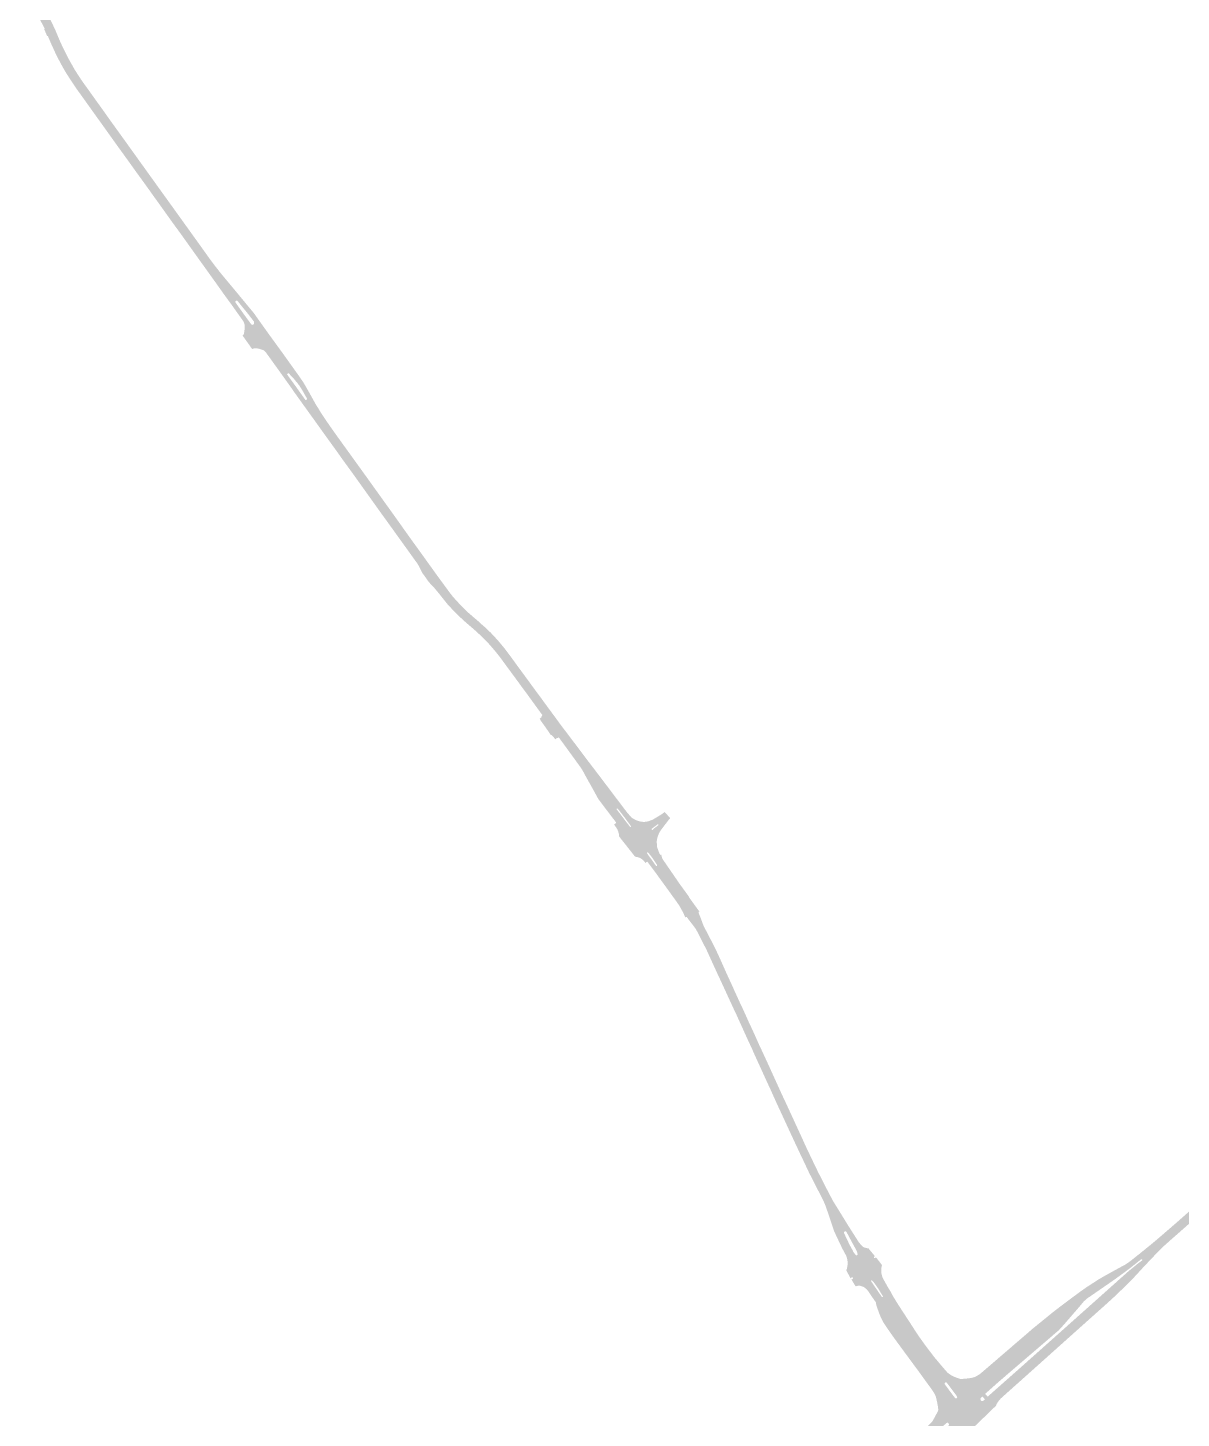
# Model space of a CAD drawing. Header units: inches. Extents: x 96913 to 101138, y 436495 to 440829.
# Drawn here: x 99016 to 99913, y 438643 to 439725 of the extents above; entities that cross this region are included whole.
import ezdxf

# ---------------------------------------------------------------- set-up
doc = ezdxf.new("R2010")
doc.units = ezdxf.units.IN
doc.header["$MEASUREMENT"] = 0

msp = doc.modelspace()

# ---------------------------------------------------------------- hatches: boundary and pattern name
for points in [[(99087.6, 439642.4), (99117.9, 439600.2), (99112.2, 439596.1), (99110.9, 439598), (99106.2, 439604.5), (99106.1, 439604.7), (99106, 439604.8), (99106, 439604.8), (99106, 439604.8), (99105.5, 439605.4), (99105.2, 439605.9), (99100.9, 439611.8), (99093.6, 439622), (99086.3, 439632.1), (99079, 439642.3), (99071.7, 439652.5), (99064.4, 439662.7), (99057.1, 439672.9), (99054, 439677.2), (99051.9, 439680.3), (99050.5, 439682.4), (99049.3, 439684.2), (99046.5, 439688.5), (99044.3, 439692.1), (99042.7, 439694.9), (99040.3, 439699.4), (99038.9, 439702), (99037.9, 439704), (99037.3, 439705.3), (99034.8, 439710.8), (99033.9, 439712.7), (99031.4, 439718.6), (99031.1, 439718.8), (99030.8, 439718.7), (99028.5, 439724), (99028.7, 439724.2), (99028.8, 439724.5), (99024.1, 439733.8), (99022.9, 439736.2), (99020.6, 439740.7), (99019.8, 439742), (99019.7, 439742.2), (99019.6, 439742.4), (99016.6, 439746.4), (99016.3, 439746.2), (99015.7, 439747), (99023.2, 439752.3), (99023.8, 439751.5), (99024.4, 439752), (99024.7, 439751.5), (99024.2, 439751), (99023.4, 439750.5), (99027.4, 439743), (99029.8, 439738.3), (99034.3, 439729.4), (99034.9, 439728.3), (99036.2, 439725.3), (99037.1, 439723.5), (99037.9, 439721.6), (99039.5, 439717.7), (99040.4, 439715.6), (99042.2, 439711.6), (99044.1, 439707.6), (99046.1, 439703.6), (99048.2, 439699.7), (99052.5, 439692.1), (99054.9, 439688.4), (99057.3, 439684.7), (99059, 439682.3), (99073.7, 439661.8), (99080.6, 439652.1), (99085.5, 439645.3), (99087.6, 439642.4)], [(99241.7, 439429.1), (99243.8, 439425.6), (99246, 439422.3), (99248.2, 439419), (99252.6, 439412.7), (99256.8, 439406.8), (99277.2, 439378.5), (99300.3, 439346.3), (99314.4, 439326.5), (99324.1, 439313.1), (99328.8, 439306.5), (99322.3, 439301.7), (99321.8, 439302.7), (99320, 439306.3), (99319.8, 439306.7), (99319.6, 439307), (99319.3, 439307.4), (99319.1, 439307.8), (99318.9, 439308.2), (99318.7, 439308.5), (99318.4, 439308.9), (99317.9, 439309.5), (99311.2, 439318.9), (99304.5, 439328.2), (99296.6, 439339.2), (99289.8, 439348.6), (99283.1, 439358), (99275.8, 439368.2), (99269.1, 439377.6), (99261.1, 439388.6), (99254.4, 439398), (99245.3, 439410.6), (99238, 439420.8), (99230.1, 439431.8), (99222.2, 439442.8), (99222, 439443.1), (99221.5, 439443.9), (99224.3, 439446), (99225, 439445), (99231.5, 439435.9), (99231.7, 439435.7), (99232, 439435.6), (99232.3, 439435.6), (99232.6, 439435.8), (99232.8, 439436), (99232.9, 439436.3), (99232.9, 439436.7), (99229.8, 439442.2), (99228.1, 439445), (99227.7, 439445.6), (99227.3, 439446.3), (99226.9, 439446.9), (99226.4, 439447.5), (99229.7, 439449.9), (99230.7, 439448.2), (99231.2, 439447.4), (99235.2, 439440.4), (99239.9, 439431.9), (99241.7, 439429.1)], [(99388.5, 439239.8), (99390.3, 439237.4), (99391.8, 439235.4), (99396.5, 439228.9), (99401.2, 439222.5), (99404.2, 439218.4), (99404.3, 439218.3), (99405.7, 439216.4), (99405.7, 439216.4), (99408.5, 439212.5), (99402.9, 439208.5), (99400.6, 439211.5), (99397.6, 439215.7), (99389.8, 439226.3), (99384.8, 439233.1), (99382.2, 439236.6), (99381, 439238.1), (99379.8, 439239.6), (99376.4, 439243.6), (99374, 439246.3), (99371.8, 439248.5), (99369.7, 439250.8), (99367.8, 439252.5), (99365.6, 439254.6), (99365.3, 439254.9), (99361.9, 439257.9), (99357.7, 439261.5), (99356.2, 439262.8), (99350.4, 439268.1), (99347.5, 439271.1), (99345.2, 439273.5), (99343.8, 439275), (99342.4, 439276.5), (99341.1, 439278.1), (99339.8, 439279.7), (99336.1, 439284.4), (99334.2, 439286.7), (99333.7, 439287.3), (99331.8, 439289.6), (99327.7, 439293.9), (99327.7, 439293.9), (99327.5, 439294.2), (99323.2, 439300.3), (99322.9, 439300.6), (99322.3, 439301.7), (99328.8, 439306.5), (99329.9, 439305.1), (99330.2, 439304.6), (99334.2, 439299), (99341.9, 439288.5), (99343.2, 439286.7), (99344.9, 439284.5), (99345.9, 439283.2), (99347.9, 439280.9), (99348.6, 439280.1), (99350, 439278.6), (99353.1, 439275.3), (99353.4, 439275), (99354.9, 439273.5), (99356.9, 439271.5), (99358.2, 439270.3), (99362.7, 439266.4), (99366.6, 439263.1), (99367.9, 439261.8), (99370.7, 439259.4), (99375.8, 439254.6), (99378.5, 439251.7), (99381.2, 439248.8), (99382.2, 439247.6), (99384.1, 439245.3), (99386.3, 439242.7), (99386.7, 439242.2), (99388.5, 439239.8)], [(99899.8, 438777.7), (99897.1, 438775.2), (99895.4, 438773.5), (99894.1, 438772.2), (99890.9, 438768.7), (99886.3, 438763.9), (99885.6, 438763.2), (99882.4, 438766.1), (99882.6, 438766.3), (99882.6, 438766.6), (99882.6, 438766.8), (99882.5, 438767), (99882.3, 438767.1), (99882.1, 438767.1), (99881.8, 438767.1), (99873.4, 438760.4), (99871.8, 438759.2), (99866, 438754.9), (99861.3, 438751.5), (99858, 438749.2), (99842.1, 438738.2), (99837.8, 438744.3), (99839.2, 438745.3), (99848.8, 438751.5), (99850.5, 438752.5), (99853.1, 438754), (99857.4, 438756.4), (99864.3, 438760.2), (99869, 438762.7), (99870.2, 438763.5), (99871.5, 438764.3), (99873.4, 438765.7), (99880.7, 438771.5), (99888.7, 438778), (99893.4, 438781.9), (99896.9, 438784.9), (99904.9, 438791.8), (99910.3, 438796.5), (99946, 438828), (99950.7, 438822.7), (99910.2, 438786.9), (99904.6, 438782), (99899.8, 438777.7)], [(99830.1, 438710.3), (99799.3, 438682.7), (99779.5, 438665), (99777.6, 438663.3), (99775.6, 438661.5), (99772.7, 438658.9), (99771.6, 438657.7), (99771, 438656.9), (99765.5, 438663), (99788, 438682.9), (99825.9, 438716.7), (99863.2, 438750), (99871.5, 438757.4), (99873, 438758.7), (99875.4, 438760.6), (99878.9, 438763.5), (99882.4, 438766.1), (99885.6, 438763.2), (99881, 438758.2), (99876.2, 438753), (99871.4, 438748), (99860.4, 438737.5), (99855.4, 438732.9), (99850.8, 438728.8), (99830.1, 438710.3)], [(99812.6, 438707.5), (99794.4, 438691.9), (99771.7, 438672.4), (99770.2, 438671.1), (99763.6, 438665.2), (99753.4, 438676), (99754.6, 438676.7), (99754.9, 438676.9), (99755.4, 438677.2), (99756, 438677.6), (99756.4, 438677.9), (99757.3, 438678.6), (99759.3, 438680.3), (99778.7, 438697), (99793.6, 438709.8), (99797.5, 438713.2), (99801.7, 438716.6), (99813, 438725.8), (99816.1, 438728.2), (99819.5, 438730.8), (99825, 438734.9), (99830.2, 438738.8), (99834.4, 438741.9), (99837.8, 438744.3), (99842.1, 438738.2), (99840.7, 438737.3), (99840.4, 438737), (99839.9, 438736.7), (99839.3, 438736.2), (99838.7, 438735.7), (99838.1, 438735.1), (99837.5, 438734.6), (99836.9, 438734), (99836.5, 438733.5), (99834.7, 438731.3), (99822.6, 438717.3), (99819.3, 438713.6), (99818.9, 438713.2), (99818.5, 438712.8), (99818.2, 438712.4), (99817.8, 438712), (99817.4, 438711.6), (99816.9, 438711.2), (99816.5, 438710.9), (99816.1, 438710.5), (99815.7, 438710.2), (99812.6, 438707.5)]]:
    msp.add_hatch(color=256).paths.add_polyline_path(points, flags=0)
h = msp.add_hatch(color=256)
h.paths.add_polyline_path([(99166.1, 439533.9), (99176.5, 439521.4), (99186, 439509.9), (99191.8, 439502.9), (99192.3, 439502.2), (99193.3, 439500.7), (99193.4, 439500.6), (99201.8, 439488.8), (99214.5, 439471.3), (99226.8, 439454.1), (99228.5, 439451.6), (99229.7, 439449.9), (99226.4, 439447.5), (99225.9, 439448.2), (99225.4, 439448.9), (99224.9, 439449.5), (99224.5, 439449.9), (99223.3, 439451.4), (99222, 439452.8), (99220.8, 439454.1), (99219.5, 439455.5), (99218.6, 439456.4), (99217.9, 439456.2), (99217.7, 439455.8), (99217.7, 439455.8), (99217.6, 439455.8), (99217.6, 439455.8), (99217.4, 439455.5), (99221.4, 439450), (99224.3, 439446), (99221.5, 439443.9), (99221.1, 439444.5), (99213.1, 439455.7), (99203.4, 439469.2), (99200.8, 439472.8), (99200.5, 439473.2), (99199.9, 439473.7), (99199.3, 439474.2), (99198.6, 439474.5), (99196.7, 439475.1), (99195.8, 439475.4), (99194.2, 439475.7), (99193.2, 439475.8), (99192.3, 439475.7), (99191.7, 439475.7), (99191.6, 439475.7), (99191.6, 439475.7), (99191.6, 439475.7), (99191.5, 439475.7), (99191.4, 439475.7), (99191.3, 439475.6), (99191.2, 439475.6), (99191.2, 439475.6), (99191.2, 439475.6), (99190.8, 439475.5), (99190.4, 439475), (99187.1, 439479.7), (99182.9, 439485.6), (99182.8, 439485.9), (99183.5, 439486.2), (99183.6, 439486.6), (99183.8, 439487.1), (99184, 439488), (99184.2, 439489.1), (99184.3, 439490.1), (99184.4, 439491.2), (99184.5, 439492.2), (99184.4, 439493), (99184.4, 439493.9), (99184.2, 439494.8), (99183.8, 439496), (99183.5, 439496.6), (99183, 439497.4), (99181.8, 439499.1), (99180.5, 439500.9), (99178, 439504.4), (99174.4, 439509.5), (99168.2, 439518), (99162.1, 439526.6), (99156, 439535.1), (99148.7, 439545.3), (99141.4, 439555.5), (99134.1, 439565.7), (99127.9, 439574.2), (99121.2, 439583.6), (99116.4, 439590.3), (99115.3, 439591.8), (99112.2, 439596.1), (99117.9, 439600.2), (99124.6, 439590.9), (99148.1, 439558.2), (99156.3, 439546.7), (99157.8, 439544.6), (99159.3, 439542.7), (99161.6, 439539.6), (99166.1, 439533.9)], flags=0)
h.paths.add_polyline_path([(99179, 439512.5), (99178.9, 439512.5), (99178.6, 439512.8), (99177.9, 439512.9), (99177.3, 439512.4), (99177.2, 439511.6), (99177.4, 439511.3), (99182.3, 439504.4), (99186.5, 439498.6), (99188.2, 439496.3), (99188.8, 439495.4), (99189.2, 439494.9), (99189.4, 439494.6), (99190, 439494.2), (99190.8, 439494), (99191.4, 439494.4), (99191.7, 439495.1), (99191.8, 439495.9), (99191.6, 439496.6), (99191.4, 439496.9), (99190.5, 439498.1), (99188.8, 439500.3), (99186.9, 439502.8), (99182.3, 439508.4), (99179.1, 439512.4), (99179, 439512.5), (99179, 439512.5), (99179, 439512.5), (99179, 439512.5), (99179, 439512.5)], flags=0)
h = msp.add_hatch(color=256)
h.paths.add_polyline_path([(99461.1, 439142.2), (99471.6, 439128.3), (99480, 439117.2), (99482.8, 439113.6), (99483.2, 439113.2), (99485, 439111.1), (99485.2, 439110.9), (99485.5, 439110.7), (99485.8, 439110.4), (99486.1, 439110.2), (99486.4, 439110), (99487.7, 439109.4), (99488, 439109.1), (99488.6, 439108.9), (99489.1, 439108.6), (99489.5, 439108.5), (99490.1, 439108.3), (99490.5, 439108.1), (99491, 439108), (99491.1, 439107.9), (99491.5, 439107.9), (99491.7, 439107.8), (99492.2, 439107.7), (99492.6, 439107.6), (99493.1, 439107.5), (99493.5, 439107.5), (99494, 439107.4), (99494.5, 439107.4), (99494.9, 439107.4), (99495.4, 439107.4), (99495.8, 439107.4), (99496.3, 439107.5), (99496.8, 439107.5), (99497.2, 439107.6), (99497.7, 439107.7), (99498, 439107.8), (99498.9, 439108), (99499.9, 439108.4), (99501.3, 439108.9), (99502.1, 439109.3), (99503.2, 439109.9), (99503.7, 439110.2), (99505.2, 439111.1), (99507.8, 439112.7), (99508.6, 439113.2), (99509.5, 439113.8), (99510.4, 439114.5), (99511.1, 439115.1), (99511.3, 439114.9), (99515.4, 439110.3), (99515.2, 439110), (99514.3, 439109), (99513.5, 439107.9), (99510.7, 439104.3), (99509.4, 439102.5), (99508.8, 439101.8), (99507, 439099.1), (99506.6, 439098.2), (99506.2, 439097.2), (99505.9, 439096.5), (99505.8, 439096), (99505.6, 439095.5), (99505.5, 439095.2), (99505.4, 439094.9), (99505.4, 439094.6), (99505.3, 439094.3), (99505.2, 439093.9), (99505.2, 439093.6), (99505.1, 439093.3), (99505.1, 439093), (99505, 439092.7), (99505, 439092.3), (99504.9, 439092), (99505, 439091.7), (99505, 439091.5), (99505.2, 439087.8), (99505.3, 439087.7), (99505.4, 439087.3), (99506.8, 439083.5), (99507, 439082.9), (99507.1, 439082.8), (99507.6, 439081.9), (99507.8, 439081.8), (99508.1, 439081.7), (99508.4, 439081.9), (99508.5, 439082.1), (99508.6, 439081.8), (99508.6, 439081.5), (99508.7, 439081), (99508.8, 439080.6), (99508.9, 439080.2), (99509.1, 439079.5), (99509.3, 439078.9), (99509.5, 439078.5), (99509.7, 439078.2), (99513.2, 439073.1), (99517.6, 439066.7), (99520, 439063.2), (99511.8, 439057.2), (99508.1, 439062.3), (99503.6, 439068.5), (99497.6, 439076.5), (99496.2, 439075.5), (99495.5, 439076.3), (99495.4, 439076.6), (99495.1, 439076.8), (99494.9, 439077.1), (99494.7, 439077.4), (99494.4, 439077.6), (99494.1, 439077.8), (99493.9, 439078.1), (99493.6, 439078.3), (99493.1, 439078.6), (99492.7, 439078.9), (99492.4, 439079), (99492.1, 439079.2), (99491.8, 439079.4), (99491.5, 439079.5), (99491.2, 439079.6), (99490.7, 439079.8), (99490.3, 439079.9), (99490, 439080), (99489.6, 439080.1), (99489.3, 439080.1), (99488.9, 439080.2), (99488.5, 439080.2), (99488.2, 439080.2), (99475.8, 439095.9), (99475.7, 439096.5), (99475.7, 439097.1), (99475.6, 439097.6), (99475.5, 439098.1), (99475.4, 439098.6), (99475.2, 439099.1), (99475.1, 439099.6), (99474.9, 439100.2), (99474.7, 439100.6), (99474.5, 439101.1), (99474.3, 439101.6), (99474, 439102), (99473.8, 439102.5), (99473.5, 439102.9), (99473.3, 439103.2), (99472.7, 439104), (99471.8, 439105.3), (99472.7, 439106.1), (99473.2, 439106.4), (99473.2, 439106.4), (99473.2, 439106.4), (99473.2, 439106.5), (99473.3, 439106.7), (99473.3, 439107), (99465.7, 439117), (99461.5, 439122.6), (99460.3, 439124.2), (99459.9, 439124.7), (99459.5, 439125.3), (99459.2, 439125.8), (99458.8, 439126.4), (99458.5, 439127), (99458.2, 439127.6), (99455.4, 439132.7), (99449.6, 439143.1), (99447.6, 439146.8), (99447.1, 439147.7), (99446.6, 439148.5), (99446, 439149.4), (99441.4, 439155.8), (99432.6, 439167.9), (99429.3, 439172.4), (99429, 439172.7), (99428.9, 439172.9), (99428.9, 439172.9), (99428.9, 439172.9), (99428.9, 439172.9), (99428.9, 439172.9), (99428.9, 439172.9), (99428.9, 439172.9), (99428.9, 439172.9), (99428.9, 439172.9), (99428.9, 439172.9), (99428.8, 439173), (99428.7, 439173.1), (99428.3, 439173), (99428, 439172.7), (99427.5, 439172.7), (99426, 439171.6), (99424.3, 439173.9), (99424, 439174.2), (99423.7, 439174.4), (99423.4, 439174.7), (99423.1, 439174.9), (99422.7, 439175), (99422.5, 439175.1), (99418.5, 439180.9), (99414.5, 439186.5), (99414.4, 439186.9), (99414.3, 439187.2), (99414.2, 439187.5), (99414, 439187.8), (99415.6, 439189), (99415.2, 439189.6), (99415.1, 439189.8), (99415.6, 439189.8), (99415.8, 439190), (99415.8, 439190.1), (99415.9, 439190.2), (99415.9, 439190.6), (99407.4, 439202.3), (99402.9, 439208.5), (99408.5, 439212.5), (99408.7, 439212.3), (99412.1, 439207.6), (99414.6, 439204.3), (99416.9, 439201.1), (99420.2, 439196.6), (99422.1, 439194), (99425.6, 439189.3), (99430.3, 439182.8), (99433.9, 439178.1), (99441, 439168.7), (99450.8, 439155.7), (99461.1, 439142.2)], flags=0)
h.paths.add_polyline_path([(99474.7, 439117.6), (99474.6, 439117.7), (99474.3, 439117.8), (99474, 439117.7), (99473.8, 439117.4), (99473.8, 439117.1), (99475.9, 439114.4), (99478.8, 439110.6), (99479.1, 439110.2), (99481.5, 439107), (99481.9, 439106.5), (99484.1, 439103.7), (99484.2, 439103.5), (99484.5, 439103.4), (99484.8, 439103.6), (99484.9, 439103.8), (99484.9, 439104.1), (99482.7, 439107.1), (99482.7, 439107.1), (99482.7, 439107.2), (99482.7, 439107.2), (99482.6, 439107.2), (99482.3, 439107.6), (99480, 439110.8), (99479.6, 439111.2), (99477.8, 439113.6), (99474.7, 439117.6)], flags=0)
h.paths.add_polyline_path([(99501.1, 439102), (99501.1, 439102), (99501, 439101.9), (99500.9, 439101.5), (99501, 439101.3), (99501.3, 439101.1), (99501.6, 439101.1), (99502.3, 439101.7), (99502.7, 439102.1), (99505.5, 439104.2), (99505.7, 439104.5), (99506, 439104.8), (99506.1, 439104.8), (99506.1, 439104.8), (99506.1, 439104.8), (99506.1, 439104.8), (99506.1, 439104.8), (99506.1, 439104.8), (99506.1, 439104.8), (99506.1, 439104.9), (99506.1, 439104.9), (99506.2, 439104.9), (99506.2, 439104.9), (99506.2, 439104.9), (99506.2, 439104.9), (99506.2, 439104.9), (99506.2, 439104.9), (99506.2, 439105), (99506.2, 439105), (99506.2, 439105), (99506.2, 439105), (99506.2, 439105), (99506.2, 439105), (99506.2, 439105), (99506.3, 439105.1), (99506.2, 439105.4), (99505.9, 439105.6), (99505.6, 439105.5), (99505.5, 439105.4), (99505.1, 439105.1), (99504.9, 439104.9), (99502.1, 439102.8), (99501.7, 439102.5), (99501.1, 439102), (99501.1, 439102), (99501.1, 439102), (99501.1, 439102), (99501.1, 439102)], flags=0)
h.paths.add_polyline_path([(99497.9, 439083.7), (99497.6, 439083.6), (99497.4, 439083.3), (99497.4, 439083), (99497.7, 439082.6), (99498, 439082.1), (99500.3, 439078.9), (99500.6, 439078.5), (99500.7, 439078.5), (99502.3, 439076.1), (99504.3, 439073.3), (99504.5, 439073.1), (99504.8, 439073.1), (99505.1, 439073.2), (99505.3, 439073.5), (99505.3, 439073.8), (99501.7, 439079.2), (99501.4, 439079.6), (99498.9, 439082.8), (99498.3, 439083.4), (99498.3, 439083.5), (99498.3, 439083.5), (99498.2, 439083.6), (99497.9, 439083.7)], flags=0)
h = msp.add_hatch(color=256)
h.paths.add_polyline_path([(99511.8, 439057.2), (99520, 439063.2), (99520.5, 439062.5), (99522.6, 439059.4), (99525.3, 439055.7), (99528.9, 439050.7), (99529.1, 439050.5), (99529.7, 439049.7), (99530.5, 439048.1), (99532.5, 439045.4), (99535.6, 439041.1), (99538.4, 439037.3), (99538.4, 439037.3), (99538.4, 439037.3), (99538.4, 439037.3), (99538.4, 439037.4), (99538.4, 439037.4), (99538.3, 439037.4), (99538.3, 439037.4), (99538.3, 439037.4), (99538.3, 439037.4), (99538.3, 439037.4), (99538.3, 439037.4), (99538.3, 439037.4), (99538.3, 439037.4), (99538.3, 439037.4), (99538.3, 439037.4), (99538.3, 439037.4), (99538.3, 439037.4), (99538.3, 439037.4), (99538.3, 439037.4), (99538.3, 439037.4), (99538.2, 439037.4), (99538.2, 439037.4), (99538.2, 439037.5), (99538.2, 439037.5), (99538.2, 439037.5), (99538.2, 439037.5), (99538.2, 439037.5), (99538.2, 439037.5), (99538.2, 439037.5), (99538.2, 439037.5), (99538.2, 439037.5), (99538.2, 439037.5), (99538.2, 439037.5), (99538.2, 439037.5), (99538.1, 439037.5), (99538.1, 439037.5), (99538.1, 439037.5), (99538.1, 439037.5), (99538.1, 439037.5), (99538.1, 439037.5), (99538.1, 439037.5), (99538.1, 439037.5), (99538.1, 439037.5), (99538.1, 439037.5), (99538.1, 439037.5), (99538.1, 439037.5), (99538, 439037.5), (99538, 439037.5), (99538, 439037.5), (99538, 439037.5), (99538, 439037.5), (99538, 439037.5), (99538, 439037.5), (99538, 439037.5), (99538, 439037.5), (99538, 439037.5), (99538, 439037.5), (99538, 439037.5), (99537.9, 439037.5), (99537.9, 439037.5), (99537.9, 439037.5), (99537.9, 439037.5), (99537.9, 439037.5), (99537.9, 439037.5), (99537.9, 439037.5), (99537.9, 439037.5), (99537.9, 439037.5), (99537.9, 439037.5), (99537.9, 439037.5), (99537.9, 439037.5), (99537.8, 439037.5), (99537.8, 439037.5), (99537.8, 439037.5), (99537.8, 439037.5), (99537.8, 439037.5), (99537.8, 439037.5), (99537.8, 439037.5), (99537.8, 439037.5), (99537.8, 439037.5), (99537.8, 439037.5), (99537.8, 439037.5), (99537.8, 439037.5), (99537.8, 439037.5), (99537.7, 439037.5), (99537.7, 439037.4), (99537.7, 439037.4), (99537.7, 439037.4), (99537.7, 439037.4), (99537.7, 439037.4), (99537.7, 439037.4), (99537.7, 439037.4), (99537.7, 439037.4), (99537.7, 439037.4), (99537.7, 439037.4), (99537.7, 439037.4), (99537.7, 439037.4), (99537.7, 439037.4), (99537.7, 439037.4), (99537.6, 439037.4), (99537.6, 439037.4), (99537.6, 439037.4), (99537.6, 439037.4), (99537.6, 439037.4), (99537.6, 439037.4), (99537.6, 439037.3), (99537.6, 439037.3), (99537.6, 439037.3), (99537.6, 439037.3), (99537.6, 439037.3), (99537.6, 439037.3), (99537.6, 439037.3), (99537.6, 439037.3), (99537.6, 439037.3), (99537.6, 439037.3), (99537.6, 439037.3), (99537.6, 439037.3), (99537.6, 439037.3), (99537.5, 439037.3), (99537.5, 439037.2), (99537.5, 439037.2), (99537.5, 439037.2), (99537.5, 439037.2), (99537.5, 439037.2), (99537.5, 439037.2), (99537.5, 439037.2), (99537.5, 439037.2), (99537.5, 439037.2), (99537.5, 439037.2), (99537.5, 439037.2), (99537.5, 439037.2), (99537.5, 439037.2), (99537.5, 439037.1), (99537.5, 439037.1), (99537.5, 439037.1), (99537.5, 439037.1), (99537.5, 439037.1), (99537.5, 439037.1), (99537.5, 439037.1), (99537.5, 439037.1), (99537.5, 439037.1), (99537.5, 439037.1), (99537.5, 439037.1), (99537.5, 439037.1), (99537.5, 439037.1), (99537.5, 439037), (99537.5, 439037), (99537.5, 439037), (99537.5, 439037), (99537.5, 439037), (99537.5, 439037), (99537.5, 439037), (99537.5, 439037), (99537.5, 439037), (99537.5, 439037), (99537.5, 439037), (99537.5, 439037), (99537.5, 439036.9), (99538.1, 439035.2), (99538.5, 439034.1), (99538.8, 439033.4), (99539.6, 439031.4), (99541.3, 439026.7), (99549.3, 439011.3), (99550.7, 439008.5), (99554.2, 439000.9), (99559.6, 438988.8), (99564.4, 438978.4), (99565.2, 438976.5), (99567.8, 438970.8), (99569.4, 438967.3), (99572.1, 438961.6), (99573.5, 438958.5), (99576, 438952.9), (99576.9, 438950.9), (99578.8, 438946.9), (99581.4, 438941.2), (99582.3, 438939.2), (99584.6, 438934), (99587, 438928.9), (99591.8, 438918.5), (99592.9, 438916.1), (99595.2, 438911), (99602.1, 438895.8), (99604.1, 438891.5), (99604.7, 438890.3), (99618.6, 438860.1), (99620.7, 438855.4), (99623.7, 438849.1), (99624.2, 438848), (99630.6, 438834.7), (99632, 438832), (99637.2, 438821.8), (99641.9, 438812.8), (99653.8, 438793.5), (99661.5, 438781.4), (99661.8, 438780.9), (99663.1, 438779.2), (99664.7, 438777.5), (99664.9, 438777.2), (99665, 438777.1), (99665.1, 438777.1), (99665.2, 438777), (99665.4, 438776.9), (99665.5, 438776.8), (99665.7, 438776.7), (99665.9, 438776.6), (99666, 438776.5), (99666.2, 438776.5), (99666.4, 438776.4), (99666.5, 438776.3), (99666.7, 438776.2), (99666.9, 438776.2), (99667.1, 438776.1), (99667.3, 438776.1), (99667.4, 438776), (99667.6, 438775.9), (99667.8, 438775.9), (99668, 438775.8), (99668.2, 438775.8), (99668.3, 438775.8), (99668.5, 438775.7), (99668.7, 438775.7), (99669.7, 438775.6), (99671.2, 438773.7), (99674.8, 438769.4), (99674.7, 438769.4), (99674.6, 438769.4), (99674.4, 438769.4), (99674.3, 438769.3), (99674, 438768.9), (99673.9, 438768.7), (99673.9, 438768.6), (99673.9, 438768.4), (99673.9, 438768.3), (99674, 438768.2), (99674.1, 438768.1), (99674.3, 438768), (99674.4, 438768), (99674.7, 438768.1), (99675, 438768.2), (99675.2, 438768.3), (99675.3, 438768.4), (99675.4, 438768.5), (99675.4, 438768.6), (99675.4, 438768.8), (99680.2, 438762.6), (99659.7, 438746), (99656.4, 438751.4), (99656.4, 438751.4), (99656.5, 438751.4), (99656.5, 438751.4), (99656.6, 438751.4), (99656.7, 438751.4), (99656.7, 438751.4), (99656.8, 438751.4), (99656.8, 438751.4), (99656.9, 438751.5), (99656.9, 438751.5), (99656.9, 438751.5), (99656.9, 438751.5), (99657, 438751.5), (99657, 438751.5), (99657, 438751.6), (99657, 438751.6), (99657, 438751.6), (99657.1, 438751.6), (99657.1, 438751.6), (99657.1, 438751.6), (99657.1, 438751.7), (99657.2, 438751.7), (99657.2, 438751.7), (99657.2, 438751.7), (99657.2, 438751.7), (99657.2, 438751.8), (99657.3, 438751.8), (99657.3, 438751.8), (99657.3, 438751.8), (99657.3, 438751.9), (99657.3, 438751.9), (99657.4, 438751.9), (99657.4, 438751.9), (99657.4, 438751.9), (99657.4, 438752), (99657.6, 438752.2), (99657.6, 438752.2), (99657.6, 438752.2), (99657.6, 438752.2), (99657.6, 438752.2), (99657.6, 438752.2), (99657.6, 438752.3), (99657.6, 438752.3), (99657.6, 438752.3), (99657.6, 438752.3), (99657.6, 438752.3), (99657.6, 438752.3), (99657.6, 438752.3), (99657.6, 438752.3), (99657.6, 438752.3), (99657.7, 438752.3), (99657.7, 438752.3), (99657.7, 438752.3), (99657.7, 438752.4), (99657.7, 438752.4), (99657.7, 438752.4), (99657.7, 438752.4), (99657.7, 438752.4), (99657.7, 438752.4), (99657.7, 438752.4), (99657.7, 438752.4), (99657.7, 438752.4), (99657.7, 438752.4), (99657.7, 438752.4), (99657.7, 438752.5), (99657.7, 438752.5), (99657.7, 438752.5), (99657.7, 438752.5), (99657.7, 438752.5), (99657.7, 438752.5), (99657.7, 438752.5), (99657.7, 438752.5), (99657.7, 438752.5), (99657.7, 438752.5), (99657.7, 438752.5), (99657.7, 438752.6), (99657.7, 438752.6), (99657.7, 438752.6), (99657.7, 438752.6), (99657.7, 438752.6), (99657.7, 438752.6), (99657.7, 438752.6), (99657.7, 438752.6), (99657.7, 438752.6), (99657.7, 438752.6), (99657.7, 438752.6), (99657.7, 438752.7), (99657.7, 438752.7), (99657.7, 438752.7), (99657.7, 438752.7), (99657.7, 438752.7), (99657.7, 438752.7), (99657.7, 438752.7), (99657.7, 438752.7), (99657.6, 438752.7), (99657.6, 438752.7), (99657.6, 438752.7), (99657.6, 438752.7), (99657.6, 438752.8), (99657.6, 438752.8), (99657.6, 438752.8), (99657.6, 438752.8), (99657.6, 438752.8), (99657.6, 438752.8), (99657.6, 438752.8), (99657.6, 438752.8), (99657.6, 438752.8), (99657.6, 438752.8), (99657.6, 438752.8), (99657.6, 438752.8), (99657.6, 438752.8), (99657.6, 438752.9), (99657.6, 438752.9), (99657.6, 438752.9), (99657.6, 438752.9), (99657.5, 438752.9), (99657.5, 438752.9), (99657.5, 438752.9), (99657.5, 438752.9), (99657.5, 438752.9), (99657.5, 438752.9), (99657.5, 438752.9), (99657.5, 438752.9), (99657.5, 438752.9), (99657.5, 438752.9), (99657.5, 438752.9), (99657.5, 438753), (99657.5, 438753), (99657.5, 438753), (99657.5, 438753), (99657.4, 438753), (99657.4, 438753), (99657.4, 438753), (99657.4, 438753), (99657.4, 438753), (99657.4, 438753), (99657.4, 438753), (99657.4, 438753), (99657.4, 438753), (99657.4, 438753), (99657.4, 438753), (99657.4, 438753), (99657.3, 438753), (99657.3, 438753), (99657.3, 438753), (99657.3, 438753), (99657.3, 438753), (99657.3, 438753), (99657.3, 438753), (99657.3, 438753), (99657.3, 438753), (99657.3, 438753.1), (99657.3, 438753.1), (99657.3, 438753.1), (99657.2, 438753.1), (99657.2, 438753.1), (99657.2, 438753.1), (99657.2, 438753.1), (99657.2, 438753.1), (99657.2, 438753.1), (99657.2, 438753.1), (99657.2, 438753.1), (99657.2, 438753.1), (99657.2, 438753.1), (99657.2, 438753.1), (99657.1, 438753.1), (99657.1, 438753.1), (99657.1, 438753.1), (99657.1, 438753.1), (99657.1, 438753.1), (99657.1, 438753.1), (99657, 438753.1), (99657, 438753.1), (99657, 438753.1), (99656.9, 438753.1), (99656.9, 438753.1), (99656.9, 438753.1), (99656.9, 438753.1), (99656.8, 438753), (99656.8, 438753), (99656.8, 438753), (99656.8, 438753), (99656.7, 438753), (99656.7, 438753), (99656.7, 438753), (99656.7, 438753), (99656.6, 438753), (99656.6, 438753), (99656.6, 438753), (99656.6, 438753), (99656.5, 438753), (99656.5, 438753), (99656.5, 438752.9), (99656.5, 438752.9), (99656.4, 438752.9), (99656.4, 438752.9), (99656.4, 438752.9), (99656.4, 438752.9), (99656.3, 438752.9), (99656.1, 438752.7), (99656, 438752.7), (99656, 438752.7), (99655.9, 438752.6), (99655.9, 438752.5), (99655.9, 438752.5), (99655.8, 438752.4), (99655.8, 438752.4), (99655.8, 438752.3), (99655.8, 438752.2), (99652.3, 438758.7), (99652.5, 438758.8), (99652.5, 438758.9), (99652.6, 438759), (99652.8, 438759.5), (99653, 438760.1), (99653.1, 438760.9), (99653.3, 438761.9), (99653.4, 438762.6), (99653.5, 438763.4), (99653.5, 438764.1), (99653.5, 438764.9), (99653.4, 438765.5), (99653.3, 438766.2), (99653.2, 438766.9), (99653, 438767.6), (99652.9, 438768.3), (99652.6, 438769), (99652.4, 438769.6), (99652.2, 438770.2), (99651.9, 438770.7), (99651.6, 438771.2), (99649.3, 438775.5), (99647.2, 438779.9), (99643.4, 438788), (99643.2, 438788.4), (99643.1, 438788.7), (99642.9, 438789.1), (99642.8, 438789.4), (99641.3, 438794), (99636.6, 438807.8), (99636.6, 438807.9), (99636.5, 438808.1), (99635.8, 438809.8), (99635.5, 438810.6), (99635.1, 438811.4), (99634.8, 438812.2), (99634.4, 438813), (99627.7, 438826.2), (99626.1, 438829.3), (99623.5, 438834.4), (99618.5, 438845), (99617.2, 438847.7), (99612.1, 438858.6), (99610.2, 438862.7), (99597.9, 438889.3), (99593.1, 438900), (99592, 438902.3), (99581.1, 438926.2), (99580.2, 438928.2), (99579.2, 438930.6), (99576.9, 438935.5), (99576, 438937.4), (99566.6, 438958.2), (99565.7, 438960), (99552.9, 438987.8), (99552.8, 438987.9), (99543.4, 439008.5), (99541.4, 439012.3), (99537.3, 439020.4), (99535.6, 439023.7), (99532.8, 439027.5), (99529.8, 439031.3), (99528.7, 439032.9), (99528.4, 439033.3), (99528.4, 439033.3), (99528.3, 439033.3), (99528.3, 439033.3), (99528.3, 439033.3), (99528.3, 439033.3), (99528.3, 439033.3), (99528.3, 439033.3), (99528.3, 439033.3), (99528.3, 439033.3), (99528.3, 439033.3), (99528.3, 439033.3), (99528.3, 439033.3), (99528.3, 439033.3), (99528.3, 439033.4), (99528.3, 439033.4), (99528.3, 439033.4), (99528.3, 439033.4), (99528.3, 439033.4), (99528.3, 439033.4), (99528.3, 439033.4), (99528.2, 439033.4), (99528.2, 439033.4), (99528.2, 439033.4), (99528.2, 439033.4), (99528.2, 439033.4), (99528.2, 439033.4), (99528.2, 439033.4), (99528.2, 439033.4), (99528.2, 439033.4), (99528.2, 439033.4), (99528.2, 439033.4), (99528.2, 439033.4), (99528.2, 439033.4), (99528.2, 439033.5), (99528.2, 439033.5), (99528.1, 439033.5), (99528.1, 439033.5), (99528.1, 439033.5), (99528.1, 439033.5), (99528.1, 439033.5), (99528.1, 439033.5), (99528.1, 439033.5), (99528.1, 439033.5), (99528.1, 439033.5), (99528.1, 439033.5), (99528.1, 439033.5), (99528.1, 439033.5), (99528.1, 439033.5), (99528, 439033.5), (99528, 439033.5), (99528, 439033.5), (99528, 439033.5), (99528, 439033.5), (99528, 439033.5), (99528, 439033.5), (99528, 439033.5), (99528, 439033.5), (99528, 439033.5), (99528, 439033.5), (99528, 439033.5), (99527.9, 439033.5), (99527.9, 439033.5), (99527.9, 439033.5), (99527.9, 439033.5), (99527.9, 439033.5), (99527.9, 439033.5), (99527.9, 439033.5), (99527.9, 439033.5), (99527.9, 439033.5), (99527.9, 439033.5), (99527.9, 439033.5), (99527.9, 439033.5), (99527.8, 439033.5), (99527.8, 439033.5), (99527.8, 439033.5), (99527.8, 439033.5), (99527.8, 439033.5), (99527.8, 439033.5), (99527.8, 439033.5), (99527.8, 439033.5), (99527.8, 439033.5), (99527.8, 439033.5), (99527.8, 439033.5), (99527.8, 439033.5), (99527.7, 439033.5), (99527.7, 439033.5), (99527.7, 439033.5), (99527.7, 439033.5), (99527.7, 439033.5), (99527.7, 439033.5), (99527.7, 439033.5), (99527.7, 439033.5), (99527.7, 439033.5), (99527.7, 439033.5), (99527.7, 439033.4), (99527.7, 439033.4), (99527.7, 439033.4), (99527.7, 439033.4), (99527.6, 439033.4), (99527.6, 439033.4), (99527.6, 439033.4), (99527.6, 439033.4), (99527.6, 439033.4), (99527.6, 439033.4), (99527.6, 439033.4), (99527.6, 439033.4), (99527.6, 439033.4), (99527.6, 439033.4), (99527.6, 439033.4), (99527.6, 439033.4), (99527.6, 439033.4), (99527.6, 439033.4), (99527.6, 439033.4), (99527.6, 439033.4), (99527.5, 439033.3), (99527.5, 439033.3), (99527.5, 439033.3), (99527.5, 439033.3), (99527.5, 439033.3), (99527.5, 439033.3), (99527.5, 439033.3), (99527.5, 439033.3), (99527.5, 439033.3), (99527.5, 439033.3), (99527.5, 439033.3), (99527.5, 439033.3), (99527.5, 439033.3), (99527.5, 439033.3), (99527.5, 439033.2), (99527.5, 439033.2), (99527.5, 439033.2), (99527.5, 439033.2), (99527.5, 439033.2), (99527.5, 439033.2), (99527.5, 439033.2), (99527.5, 439033.2), (99527.5, 439033.2), (99527.4, 439033.2), (99527.4, 439033.2), (99527.4, 439033.2), (99527.4, 439033.2), (99527.4, 439033.2), (99527.4, 439033.1), (99527.4, 439033.1), (99527.4, 439033.1), (99527.4, 439033.1), (99527.4, 439033.1), (99527.4, 439033.1), (99527.4, 439033.1), (99527.4, 439033.1), (99527.4, 439033.1), (99527.4, 439033.1), (99527.4, 439033.1), (99527.4, 439033.1), (99527.4, 439033), (99527.4, 439033), (99527.4, 439033), (99527.4, 439033), (99527.4, 439033), (99527.4, 439033), (99527.4, 439033), (99527.4, 439033), (99527.4, 439033), (99527.4, 439033), (99527.4, 439033), (99527.4, 439033), (99527.4, 439032.9), (99527.4, 439032.9), (99527.4, 439032.9), (99527.4, 439032.9), (99527.4, 439032.9), (99527.4, 439032.9), (99527.4, 439032.9), (99527.4, 439032.9), (99527.4, 439032.9), (99527.4, 439032.9), (99527.4, 439032.9), (99527.4, 439032.9), (99527.4, 439032.8), (99527.4, 439032.8), (99527.5, 439032.8), (99527.4, 439032.8), (99525.9, 439035.9), (99525.4, 439036.9), (99524.9, 439037.9), (99524.6, 439038.5), (99524.3, 439039), (99522.3, 439042.6), (99521.2, 439044.1), (99521.1, 439044.3), (99519.6, 439046.4), (99516.4, 439050.8), (99513.5, 439054.9), (99512.6, 439056.1), (99511.8, 439057.2)], flags=0)
h.paths.add_polyline_path([(99660.1, 438774.2), (99659.7, 438775.1), (99657.3, 438779.5), (99652.6, 438788.3), (99652.5, 438788.4), (99652.4, 438788.5), (99652.2, 438788.6), (99652.1, 438788.7), (99651.9, 438788.8), (99651.7, 438788.8), (99651.5, 438788.8), (99651.3, 438788.8), (99651.2, 438788.7), (99651, 438788.6), (99650.9, 438788.5), (99650.8, 438788.3), (99650.7, 438788.2), (99650.7, 438788), (99650.6, 438787.8), (99650.7, 438787.6), (99650.7, 438787.4), (99655, 438778.3), (99657.4, 438774), (99657.8, 438773), (99658, 438772.9), (99658.1, 438772.7), (99658.2, 438772.5), (99658.3, 438772.3), (99658.5, 438772.1), (99658.6, 438771.9), (99658.7, 438771.7), (99658.9, 438771.6), (99659, 438771.4), (99659.2, 438771.2), (99659.3, 438771), (99659.5, 438770.9), (99659.6, 438770.7), (99659.8, 438770.5), (99659.9, 438770.4), (99660, 438770.3), (99660.2, 438770.3), (99660.4, 438770.2), (99660.6, 438770.2), (99660.7, 438770.3), (99660.9, 438770.4), (99661, 438770.5), (99661.1, 438770.7), (99661.2, 438770.9), (99661.2, 438771.1), (99661.2, 438771.2), (99661.2, 438771.4), (99661.1, 438771.6), (99661.1, 438771.7), (99661, 438771.9), (99661, 438772.1), (99660.9, 438772.2), (99660.9, 438772.4), (99660.8, 438772.6), (99660.8, 438772.7), (99660.7, 438772.9), (99660.7, 438773.1), (99660.6, 438773.2), (99660.5, 438773.4), (99660.5, 438773.5), (99660.4, 438773.7), (99660.3, 438773.9), (99660.2, 438774), (99660.1, 438774.2)], flags=0)
h = msp.add_hatch(color=256)
h.paths.add_polyline_path([(99702.2, 438717.4), (99706.2, 438711.2), (99709.2, 438706.7), (99713.3, 438701), (99717.3, 438695.6), (99717.5, 438695.4), (99721.1, 438690.7), (99725.8, 438685.1), (99727.7, 438682.9), (99728.7, 438681.7), (99730.9, 438679.2), (99731.2, 438678.9), (99731.4, 438678.7), (99731.7, 438678.5), (99732, 438678.3), (99732.2, 438678.1), (99732.5, 438677.9), (99732.8, 438677.7), (99733.1, 438677.5), (99733.4, 438677.3), (99734, 438676.9), (99734.4, 438676.7), (99734.8, 438676.5), (99735.2, 438676.3), (99735.5, 438676.1), (99735.9, 438675.9), (99736.3, 438675.7), (99736.7, 438675.6), (99737.1, 438675.4), (99737.5, 438675.3), (99737.9, 438675.1), (99740.5, 438674.2), (99741.5, 438673.9), (99744.7, 438674.2), (99745, 438674.2), (99749, 438674.7), (99749.4, 438674.8), (99750, 438674.9), (99751.6, 438675.3), (99751.8, 438675.3), (99751.9, 438675.4), (99752.2, 438675.5), (99752.4, 438675.6), (99752.7, 438675.7), (99752.9, 438675.8), (99753.2, 438675.9), (99753.4, 438676), (99737.7, 438661.6), (99734, 438666.5), (99730.7, 438670.9), (99730.7, 438670.9), (99730.6, 438671), (99730.5, 438671.2), (99730.3, 438671.3), (99730.1, 438671.3), (99729.9, 438671.3), (99729.7, 438671.3), (99729.5, 438671.2), (99729.3, 438671.1), (99729.2, 438671), (99729.1, 438670.8), (99729, 438670.6), (99728.9, 438670.4), (99729, 438670.2), (99729, 438670), (99729.1, 438669.8), (99733.3, 438664.1), (99735.8, 438660.8), (99736.2, 438660.3), (99723.9, 438649.5), (99723.9, 438650.7), (99723.7, 438652.5), (99723.1, 438655.8), (99722.5, 438658.5), (99722.5, 438658.8), (99722.4, 438659), (99722.3, 438659.3), (99722.3, 438659.6), (99722.2, 438659.8), (99722.1, 438660.1), (99722, 438660.4), (99721.9, 438660.6), (99721.8, 438660.9), (99721.7, 438661.1), (99721.6, 438661.4), (99721.5, 438661.6), (99721.3, 438661.9), (99721.2, 438662.1), (99721.1, 438662.4), (99721, 438662.6), (99720.8, 438662.9), (99718.8, 438666), (99716.3, 438669.4), (99709, 438679.5), (99697.2, 438695.5), (99690.1, 438705.2), (99687.6, 438708.7), (99683.7, 438714.3), (99681.8, 438717.2), (99681.5, 438717.7), (99681.1, 438718.3), (99680.8, 438718.9), (99680.5, 438719.5), (99680.2, 438720.1), (99679.9, 438720.7), (99679.6, 438721.3), (99679.3, 438721.9), (99679, 438722.6), (99677.9, 438725.4), (99677.1, 438727.6), (99676.6, 438729), (99676.1, 438730.5), (99675.7, 438731.9), (99675.5, 438733.2), (99675.3, 438733.8), (99674.5, 438734.9), (99670.3, 438741), (99669.5, 438742.2), (99669.4, 438742.4), (99669.2, 438742.6), (99669.1, 438742.7), (99669, 438742.9), (99668.9, 438743), (99668.7, 438743.2), (99668.6, 438743.4), (99668.4, 438743.5), (99668.3, 438743.7), (99668.2, 438743.8), (99668, 438744), (99667.9, 438744.1), (99667.7, 438744.2), (99667.5, 438744.4), (99667.1, 438744.7), (99666.8, 438744.9), (99666.7, 438745.1), (99666.5, 438745.2), (99666.3, 438745.3), (99666.1, 438745.5), (99665.7, 438745.6), (99665.4, 438745.8), (99665.1, 438745.9), (99664.8, 438746), (99664.5, 438746.1), (99664.2, 438746.2), (99663.9, 438746.3), (99663.6, 438746.4), (99663.2, 438746.5), (99663, 438746.5), (99662.7, 438746.5), (99662.5, 438746.5), (99662.2, 438746.5), (99662, 438746.5), (99661.7, 438746.5), (99661.5, 438746.5), (99661.2, 438746.4), (99661, 438746.4), (99659.9, 438746.1), (99659.7, 438746), (99680.2, 438762.6), (99680.2, 438762.3), (99680.1, 438762.1), (99680, 438761.9), (99680, 438761.6), (99679.9, 438761.4), (99679.9, 438761.2), (99679.8, 438760.9), (99679.8, 438760.7), (99679.7, 438760.5), (99679.7, 438760.2), (99679.7, 438760), (99679.7, 438759.8), (99679.6, 438759.5), (99679.6, 438759.3), (99679.6, 438759), (99679.6, 438758.8), (99679.6, 438758.6), (99679.6, 438758.3), (99679.6, 438758.1), (99679.6, 438757.8), (99679.6, 438757.6), (99679.6, 438757.3), (99679.7, 438757.1), (99679.7, 438756.9), (99679.7, 438756.6), (99679.7, 438756.4), (99679.8, 438756.2), (99679.8, 438755.9), (99679.9, 438755.7), (99679.9, 438755.4), (99680, 438755.2), (99680, 438755), (99680.1, 438754.7), (99680.1, 438754.5), (99680.2, 438754.3), (99680.3, 438754.1), (99680.3, 438753.8), (99680.5, 438753.3), (99680.6, 438753.1), (99680.7, 438752.8), (99680.8, 438752.6), (99680.9, 438752.4), (99681.1, 438752.1), (99681.2, 438751.9), (99681.3, 438751.6), (99684.8, 438745.3), (99686.4, 438742.8), (99689, 438738), (99692.2, 438732.8), (99696, 438726.9), (99702.2, 438717.4)], flags=0)
h.paths.add_polyline_path([(99672.9, 438748.3), (99680, 438737.9), (99680.2, 438737.8), (99680.4, 438737.7), (99680.7, 438737.7), (99680.9, 438737.9), (99680.9, 438738.2), (99680.8, 438738.4), (99677.4, 438744.1), (99676.1, 438746), (99674.9, 438747.7), (99673.9, 438749), (99673.1, 438750), (99672.6, 438750.5), (99672.5, 438750.6), (99672.3, 438750.7), (99672, 438750.7), (99671.7, 438750.4), (99671.7, 438750.1), (99672.9, 438748.3)], flags=0)
h = msp.add_hatch(color=256)
h.paths.add_polyline_path([(99610, 438519.8), (99606.9, 438524), (99608.1, 438525.1), (99608.1, 438525.1), (99608.2, 438525.3), (99608.2, 438525.3), (99615.2, 438531.7), (99635.8, 438550.8), (99654.7, 438568.2), (99674.6, 438586.5), (99686.5, 438597.4), (99692.4, 438602.9), (99695.6, 438605.8), (99701.6, 438611), (99713.9, 438621.8), (99723.8, 438630.6), (99726.9, 438633.4), (99725.3, 438635.3), (99722.1, 438632.5), (99721.3, 438631.7), (99715.9, 438637.4), (99716.8, 438638.3), (99718.5, 438640), (99718.9, 438640.4), (99719.2, 438640.8), (99719.5, 438641.2), (99719.8, 438641.6), (99720, 438642), (99721.3, 438644.5), (99721.6, 438645.1), (99723, 438647.5), (99723, 438647.4), (99723.9, 438649.5), (99736.2, 438660.3), (99736.9, 438659.3), (99737.1, 438659.1), (99737.5, 438658.9), (99738, 438658.9), (99738.4, 438659.1), (99738.6, 438659.5), (99738.7, 438659.9), (99738.6, 438660.3), (99737.7, 438661.6), (99753.3, 438676), (99753.4, 438676), (99763.6, 438665.2), (99760.4, 438662.4), (99762.4, 438660.2), (99765.5, 438663), (99771, 438656.9), (99770.8, 438656.7), (99770.6, 438656.5), (99770.4, 438656.2), (99770.1, 438655.8), (99769.9, 438655.3), (99769.6, 438654.9), (99769.4, 438654.5), (99769.2, 438654), (99769, 438653.6), (99768.9, 438653.2), (99753.4, 438638.2), (99733.3, 438619.9), (99733.1, 438619.7), (99732.5, 438619.2), (99729.2, 438616.3), (99717.7, 438606.3), (99710.5, 438600), (99710.3, 438599.8), (99707.9, 438597.7), (99706.2, 438596.3), (99698.1, 438589), (99696.8, 438587.8), (99690.1, 438581.9), (99689.4, 438581.2), (99688.6, 438580.6), (99680.8, 438574.8), (99679.2, 438573.5), (99672.3, 438568.3), (99667.2, 438564.5), (99665.6, 438563.2), (99664.5, 438562.4), (99662.1, 438560.2), (99655.9, 438554.6), (99655, 438553.8), (99647.3, 438548), (99638.8, 438541.6), (99633.7, 438537.7), (99631.6, 438536.1), (99620.3, 438527.7), (99614.5, 438523.2), (99611.7, 438521.1), (99610, 438519.8)], flags=0)
h.paths.add_polyline_path([(99729.1, 438635.3), (99731.6, 438637.3), (99731.7, 438637.5), (99731.7, 438637.5), (99731.8, 438637.5), (99731.8, 438637.5), (99731.8, 438637.5), (99731.8, 438637.5), (99731.8, 438637.5), (99731.9, 438637.6), (99731.9, 438637.6), (99731.9, 438637.6), (99732, 438637.8), (99732.2, 438638.1), (99732.3, 438638.6), (99732.3, 438638.8), (99732.2, 438638.8), (99732.2, 438638.8), (99732.2, 438638.9), (99732.2, 438639), (99732.1, 438639.4), (99731.8, 438639.7), (99731.4, 438639.9), (99730.9, 438639.9), (99730.5, 438639.8), (99727.5, 438637.2), (99729.1, 438635.3)], flags=0)
h.paths.add_polyline_path([(99758.3, 438656.8), (99758.7, 438656.9), (99759.1, 438657.1), (99759.3, 438657.2), (99760.3, 438658.1), (99758.3, 438660.3), (99757.7, 438659.8), (99757.2, 438659.4), (99757.2, 438659.3), (99757.2, 438659.3), (99757.2, 438659.3), (99757.2, 438659.3), (99757.2, 438659.3), (99757.1, 438659.3), (99757.1, 438659.2), (99757.1, 438659.2), (99757.1, 438659.2), (99757.1, 438659.2), (99756.9, 438659), (99756.8, 438658.6), (99756.8, 438658.1), (99756.9, 438657.7), (99757.1, 438657.3), (99757.4, 438657), (99757.8, 438656.9), (99758.3, 438656.8)], flags=0)

doc.saveas('drawing.dxf')
